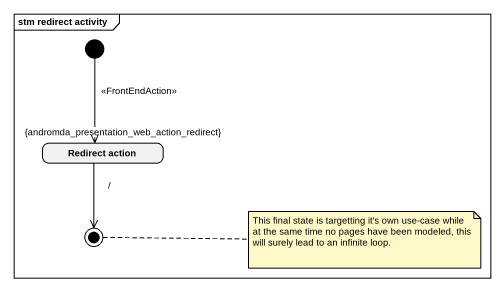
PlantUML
@startuml
mainframe stm redirect activity
hide empty description
state "Redirect action" as Redirect_action
state final1 <<end>>
[*] --> Redirect_action : <<FrontEndAction>>\n{andromda_presentation_web_action_redirect}
Redirect_action --> final1 : /
note right of final1 : This final state is targetting it's own use-case while at the same time no pages have been modeled, this will surely lead to an infinite loop.
@enduml
